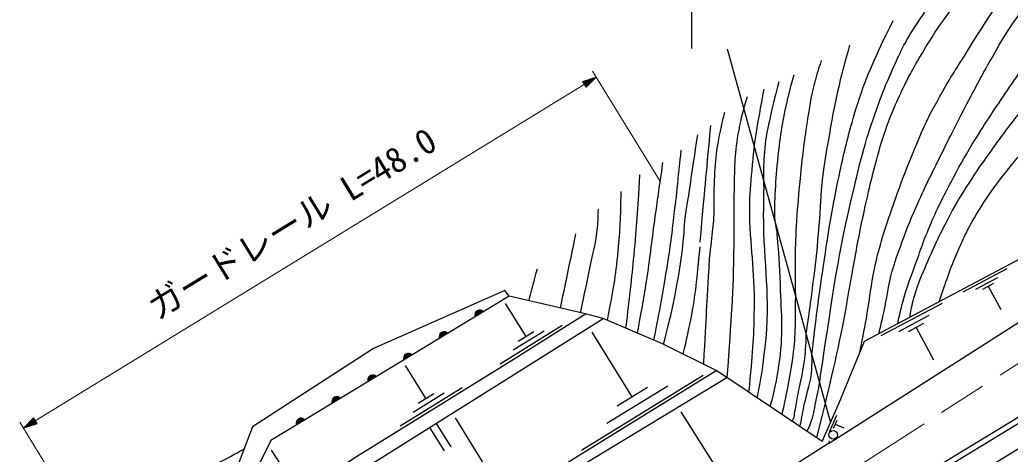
# Model space of a CAD drawing. Units: millimetres, scale not verified. Extents: x 40000 to 680000, y 20000 to 380000.
# Drawn here: x 81181 to 152268, y 289530 to 320746 of the extents above; entities that cross this region are included whole.
import ezdxf
from ezdxf.enums import TextEntityAlignment as Align

# ---------------------------------------------------------------- set-up
doc = ezdxf.new("R2010")
doc.units = ezdxf.units.MM
doc.header["$LTSCALE"] = 1000
doc.linetypes.add('CHAIN', pattern=[18.5, 12, -1.5, 3.5, -1.5])
for name, color, linetype, lineweight in [('M-BGD', 7, 'Continuous', 25), ('M-BMK', 2, 'CHAIN', 13), ('M-STR-HTXT', 7, 'Continuous', 13), ('M-STR-STRC', 7, 'Continuous', 25)]:
    doc.layers.add(name, color=color, linetype=linetype, lineweight=lineweight)
doc.styles.add('ＭＳ ゴシック', font='')
doc.styles.get('ＭＳ ゴシック').set_extended_font_data('MS Gothic')

msp = doc.modelspace()

# ---------------------------------------------------------------- linework, layer by layer
at = {"layer": 'M-BGD'}
for p, q in [((148897, 301191), (152052, 302868)), ((149797, 301400), (151375, 302238)), ((150304, 301399), (151092, 301818)), ((150698, 301609), (151592, 299926)), ((117518, 297985), (116041, 300367)), ((143015, 298064), (147399, 300395)), ((144266, 298355), (146458, 299520)), ((120120, 298775), (115654, 296005)), ((144969, 298354), (146066, 298936)), ((145518, 298645), (146760, 296307)), ((118819, 298380), (116586, 296995)), ((118076, 298332), (116959, 297639)), ((125145, 293658), (122273, 298306)), ((110338, 293515), (108861, 295896)), ((130220, 295189), (121505, 289804)), ((112940, 294304), (108474, 291535)), ((127683, 294423), (123325, 291731)), ((126234, 294331), (124056, 292985)), ((111639, 293909), (109406, 292525)), ((110896, 293861), (109780, 293169)), ((131810, 287587), (128654, 292577)), ((139312, 291192), (139815, 292329)), ((111072, 291739), (112125, 290065)), ((115319, 287504), (112447, 292152)), ((139589, 291409), (139840, 291978)), ((139715, 291694), (140321, 291425)), ((111664, 289763), (110603, 291444)), ((139217, 290289), (98274, 264394)), ((139264, 290496), (139217, 290289)), ((100791, 287453), (99242, 289813))]:
    msp.add_line(p, q, dxfattribs=at)
for points in [[(139217, 290289), (140125, 290882), (153804, 299594), (158292, 302388), (161932, 304420), (165573, 306283), (168452, 307638), (172600, 309331), (176495, 310686), (181490, 312125), (185385, 313056), (191227, 314072), (195206, 314496), (198170, 314750), (200540, 314834), (205366, 314834), (208076, 314750), (215442, 314072)], [(138764, 290451), (139996, 293233), (141808, 297650), (154168, 304219), (164347, 309726), (165735, 308792), (178144, 312558), (182639, 313528), (184125, 313634)], [(124316, 270590), (130620, 274268), (131442, 274746), (137623, 282789), (137962, 283128), (162176, 297860), (166156, 299976), (171320, 302347), (175892, 304125), (179110, 305226), (182581, 306242), (185375, 306919), (188762, 307596), (192064, 308104), (194942, 308443), (197747, 308634)], [(124224, 270087), (130695, 273846), (131706, 274492), (137897, 282548), (138188, 282839), (162357, 297543), (166317, 299650), (171462, 302012), (176017, 303783), (179220, 304879), (182675, 305890), (185454, 306563), (188825, 307238), (192113, 307743), (194976, 308080), (196955, 308122)], [(193317, 306367), (188105, 305666), (180371, 303764), (171560, 300516), (165674, 297627), (160362, 294504), (138487, 281081), (135041, 276766)], [(116317, 300885), (115985, 301295), (106570, 297119), (97877, 291491), (95768, 285956), (96737, 285524)], [(116317, 300885), (99201, 290507), (96737, 285524)], [(138764, 290451), (131937, 295035), (131175, 295543), (127304, 297466), (123057, 299271), (121777, 299607), (116317, 300885)], [(97234, 284035), (105352, 289363), (116274, 296136), (121777, 299607)], [(97530, 283145), (105013, 288008), (105944, 288516), (123057, 299271)], [(99171, 274969), (104590, 278695), (111448, 283182), (120761, 289109), (131175, 295543)], [(99300, 274170), (105521, 278441), (114242, 284198), (118390, 286823), (131937, 295035)]]:
    msp.add_lwpolyline(points, dxfattribs=at)
for centre, radius, start, end in [((114201, 299538), 354, 40.02527, 202.43044), ((114201, 299538), 283, 42.2493, 200.2064), ((114201, 299538), 212, 45.99563, 196.46008), ((114201, 299538), 142, 53.70736, 188.74835), ((114201, 299538), 100, 64.02502, 178.43069), ((114201, 299538), 100, 64.02502, 178.43069), ((111635, 297983), 354, 40.02527, 202.43044), ((111635, 297983), 283, 42.2493, 200.2064), ((111635, 297983), 212, 45.99563, 196.46008), ((111635, 297983), 142, 53.70736, 188.74835), ((111635, 297983), 100, 64.02502, 178.43069), ((111635, 297983), 100, 64.02502, 178.43069), ((109070, 296427), 354, 40.02527, 202.43044), ((109070, 296427), 283, 42.2493, 200.2064), ((109070, 296427), 212, 45.99563, 196.46008), ((109070, 296427), 142, 53.70736, 188.74835), ((109070, 296427), 100, 64.02502, 178.43069), ((109070, 296427), 100, 64.02502, 178.43069), ((106505, 294872), 354, 40.02527, 202.43044), ((106505, 294872), 283, 42.2493, 200.2064), ((106505, 294872), 212, 45.99563, 196.46008), ((106505, 294872), 142, 53.70736, 188.74835), ((106505, 294872), 100, 64.02502, 178.43069), ((106505, 294872), 100, 64.02502, 178.43069), ((103939, 293317), 354, 40.02527, 202.43044), ((103939, 293317), 283, 42.2493, 200.2064), ((103939, 293317), 212, 45.99563, 196.46008), ((103939, 293317), 142, 53.70736, 188.74835), ((103939, 293317), 100, 64.02502, 178.43069), ((103939, 293317), 100, 64.02502, 178.43069), ((101374, 291761), 354, 40.02527, 202.43044), ((101374, 291761), 283, 42.2493, 200.2064), ((101374, 291761), 212, 45.99563, 196.46008), ((101374, 291761), 142, 53.70736, 188.74835), ((101374, 291761), 100, 64.02502, 178.43069), ((101374, 291761), 100, 64.02502, 178.43069)]:
    msp.add_arc(centre, radius, start, end, dxfattribs=at)
for points, knots in [([(144214, 298930), (144350, 299654), (144401, 299863), (144552, 300454), (144812, 301467), (145046, 302010), (145399, 302994), (145841, 304225), (146069, 304924), (146584, 306127), (147091, 307310), (147430, 307948), (148024, 309090), (148584, 310167), (148924, 310757), (149548, 311799), (150419, 313256), (150975, 314029), (151918, 315440), (152433, 316210), (152714, 316648), (153273, 317387), (154037, 318397), (154531, 318912), (155390, 319843), (156055, 320565), (156455, 320945), (157168, 321621), (157881, 322297), (158283, 322675), (159030, 323314), (160961, 324967), (162008, 325951), (164110, 327378), (165878, 328578), (166558, 328967), (168809, 330179)], [0, 0, 0, 0, 1, 1, 1, 2, 2, 2, 3, 3, 3, 4, 4, 4, 5, 5, 5, 6, 6, 6, 7, 7, 7, 8, 8, 8, 9, 9, 9, 10, 10, 10, 11, 11, 11, 12, 12, 12, 12]), ([(142859, 298253), (143041, 299006), (143085, 299205), (143219, 299818), (143431, 300789), (143471, 301350), (143706, 302317), (143910, 303160), (144090, 303616), (144383, 304433), (144779, 305537), (145011, 306154), (145484, 307227), (146163, 308771), (146599, 309610), (147346, 311122), (148152, 312753), (148613, 313662), (149463, 315271), (150044, 316370), (150366, 316987), (150987, 318065), (151468, 318900), (151722, 319379), (152257, 320181), (152756, 320930), (153057, 321335), (153612, 322044), (154146, 322728), (154466, 323096), (155051, 323737), (155871, 324635), (156371, 325101), (157252, 325939), (157864, 326519), (158195, 326862), (158861, 327378), (159463, 327844), (159695, 327995), (160470, 328479)], [0, 0, 0, 0, 1, 1, 1, 2, 2, 2, 3, 3, 3, 4, 4, 4, 5, 5, 5, 6, 6, 6, 7, 7, 7, 8, 8, 8, 9, 9, 9, 10, 10, 10, 11, 11, 11, 12, 12, 12, 13, 13, 13, 13]), ([(170291, 325177), (170347, 325195), (176770, 327326), (176810, 327293), (176877, 327239), (170189, 325097), (166058, 323399), (164949, 322943), (164342, 322652), (163264, 322129), (162385, 321702), (161903, 321441), (161062, 320943), (160218, 320443), (159763, 320132), (158946, 319589), (158174, 319076), (157727, 318806), (156998, 318234), (156519, 317858), (156251, 317642), (155813, 317218), (155023, 316453), (154586, 316016), (153866, 315186), (153388, 314636), (153126, 314323), (152680, 313747), (151899, 312737), (151469, 312165), (150733, 311122), (150157, 310305), (149831, 309849), (149294, 309005), (148736, 308130), (148422, 307638), (147939, 306719), (147223, 305358), (146853, 304577), (146246, 303163), (145882, 302317), (145650, 301848), (145399, 300962), (145224, 300346), (145170, 300117), (145034, 299364)], [0, 0, 0, 0, 1, 1, 1, 2, 2, 2, 3, 3, 3, 4, 4, 4, 5, 5, 5, 6, 6, 6, 7, 7, 7, 8, 8, 8, 9, 9, 9, 10, 10, 10, 11, 11, 11, 12, 12, 12, 13, 13, 13, 14, 14, 14, 15, 15, 15, 15]), ([(141479, 296848), (141748, 298210), (141816, 298564), (142011, 299668), (142227, 300898), (142270, 301601), (142520, 302825), (142684, 303626), (142808, 304069), (143028, 304857), (143234, 305592), (143372, 305998), (143621, 306719), (144431, 309065), (144924, 310368), (145907, 312646), (146423, 313841), (146792, 314475), (147431, 315609), (148116, 316825), (148556, 317473), (149294, 318657), (151098, 321553), (151753, 322457), (154120, 325939)], [0, 0, 0, 0, 1, 1, 1, 2, 2, 2, 3, 3, 3, 4, 4, 4, 5, 5, 5, 6, 6, 6, 7, 7, 7, 8, 8, 8, 8]), ([(138397, 290697), (139469, 295165), (139808, 296357), (140488, 300031), (140733, 301351), (140836, 302097), (141081, 303417), (141358, 304910), (141516, 305745), (141843, 307227), (142225, 308958), (142447, 309928), (142944, 311630), (143149, 312333), (143277, 312723), (143536, 313408), (143752, 313977), (143884, 314291), (144129, 314847), (144409, 315484), (144579, 315834), (144891, 316456), (145196, 317065), (145398, 317390), (145738, 317980), (147103, 320348), (147751, 321075), (149717, 323737)], [0, 0, 0, 0, 1, 1, 1, 2, 2, 2, 3, 3, 3, 4, 4, 4, 5, 5, 5, 6, 6, 6, 7, 7, 7, 8, 8, 8, 9, 9, 9, 9]), ([(138626, 295035), (139655, 301606), (139811, 303459), (141081, 308751), (141335, 309812), (141470, 310409), (141758, 311461), (142071, 312600), (142296, 313225), (142690, 314339), (143021, 315277), (143221, 315799), (143621, 316710), (144186, 317997), (144489, 318733), (145230, 319927), (145830, 320894), (146082, 321237), (146923, 322298)], [0, 0, 0, 0, 1, 1, 1, 2, 2, 2, 3, 3, 3, 4, 4, 4, 5, 5, 5, 6, 6, 6, 6]), ([(147172, 300501), (147814, 302348), (147960, 302883), (148616, 304349), (148840, 304848), (148960, 305131), (149209, 305619), (149682, 306543), (149994, 307037), (150564, 307905), (151082, 308696), (151418, 309109), (152003, 309852), (152482, 310461), (152759, 310796), (153273, 311376), (153785, 311954), (154083, 312268), (154628, 312815), (155271, 313462), (155644, 313813), (156321, 314424), (157000, 315037), (157393, 315366), (158099, 315948), (158717, 316457), (159064, 316742), (159708, 317218), (160416, 317741), (160823, 318022), (161570, 318488), (162249, 318911), (162643, 319126), (163348, 319504), (163935, 319818), (164268, 319988), (164872, 320266), (165587, 320594), (165999, 320752), (166735, 321028), (167323, 321248), (167656, 321363), (168259, 321536), (168976, 321742), (169235, 321787), (170122, 321959)], [0, 0, 0, 0, 1, 1, 1, 2, 2, 2, 3, 3, 3, 4, 4, 4, 5, 5, 5, 6, 6, 6, 7, 7, 7, 8, 8, 8, 9, 9, 9, 10, 10, 10, 11, 11, 11, 12, 12, 12, 13, 13, 13, 14, 14, 14, 15, 15, 15, 15]), ([(138033, 296729), (138364, 299546), (138459, 300294), (138795, 302571), (139197, 305292), (139409, 306822), (139980, 309513), (140327, 311145), (140544, 312056), (140996, 313662), (141204, 314397), (141335, 314805), (141589, 315525), (141968, 316602), (142224, 317191), (142690, 318234), (143124, 319207), (143285, 319528), (143875, 320689)], [0, 0, 0, 0, 1, 1, 1, 2, 2, 2, 3, 3, 3, 4, 4, 4, 5, 5, 5, 6, 6, 6, 6]), ([(140742, 318911), (140350, 317544), (140249, 317164), (139980, 316033), (139622, 314525), (139482, 313665), (139218, 312138), (139036, 311083), (138921, 310492), (138795, 309429), (138636, 308079), (138656, 307312), (138541, 305957), (138282, 302904), (138112, 301904), (137610, 298168)], [0, 0, 0, 0, 1, 1, 1, 2, 2, 2, 3, 3, 3, 4, 4, 4, 5, 5, 5, 5]), ([(138710, 317811), (138444, 317020), (138377, 316785), (138202, 316117), (137930, 315076), (137862, 314472), (137694, 313408), (137446, 311828), (137343, 310936), (137186, 309344), (137069, 308155), (137007, 307488), (136932, 306296), (136800, 304183), (136832, 303464), (136848, 300877)], [0, 0, 0, 0, 1, 1, 1, 2, 2, 2, 3, 3, 3, 4, 4, 4, 5, 5, 5, 5]), ([(135493, 305703), (135441, 305978), (135435, 306064), (135408, 306296), (135325, 307019), (135374, 307432), (135408, 308159), (135454, 309119), (135473, 309658), (135578, 310614), (135760, 312279), (135873, 313217), (136255, 314847), (136434, 315613), (136494, 315881), (136763, 316795)], [0, 0, 0, 0, 1, 1, 1, 2, 2, 2, 3, 3, 3, 4, 4, 4, 5, 5, 5, 5]), ([(134573, 315765), (134091, 313009), (133908, 312230), (133715, 309937), (133626, 308880), (133540, 308288), (133546, 307227), (133562, 304413), (133932, 302844), (133884, 300031), (133845, 297667), (133779, 296827), (133494, 293990)], [0, 0, 0, 0, 1, 1, 1, 2, 2, 2, 3, 3, 3, 4, 4, 4, 4]), ([(135662, 316287), (135311, 314959), (135203, 314594), (134985, 313493), (134835, 312735), (134711, 312315), (134646, 311545), (134577, 310721), (134567, 310256), (134562, 309429), (134560, 309135), (134573, 308970), (134573, 308676), (134573, 307946), (134549, 307537), (134548, 306807), (134543, 303050), (135088, 300920), (134648, 297189), (134481, 295776), (134436, 295243), (134091, 293589)], [0, 0, 0, 0, 1, 1, 1, 2, 2, 2, 3, 3, 3, 4, 4, 4, 5, 5, 5, 6, 6, 6, 7, 7, 7, 7]), ([(133389, 315204), (133050, 314115), (132971, 313760), (132784, 312815), (132461, 311188), (132492, 310240), (132445, 308582), (132400, 307013), (132454, 306134), (132430, 304565), (132373, 300838), (132244, 299607), (131937, 295035)], [0, 0, 0, 0, 1, 1, 1, 2, 2, 2, 3, 3, 3, 4, 4, 4, 4]), ([(131768, 314085), (131629, 313615), (131605, 313468), (131514, 313069), (131121, 311350), (131052, 310345), (131006, 308582), (130995, 308185), (131011, 307963), (131006, 307566), (130984, 306006), (130879, 305471), (130667, 303587)], [0, 0, 0, 0, 1, 1, 1, 2, 2, 2, 3, 3, 3, 4, 4, 4, 4]), ([(127322, 310482), (127050, 308612), (126982, 308138), (126772, 306635), (126533, 304916), (126443, 303947), (126180, 302232), (125939, 300666), (125849, 300157), (125500, 298232)], [0, 0, 0, 0, 1, 1, 1, 2, 2, 2, 3, 3, 3, 3]), ([(125672, 309598), (125494, 306816), (125464, 306085), (125248, 303841), (125156, 302881), (125100, 302344), (124994, 301385), (124873, 300292), (124829, 299945), (124660, 298589)], [0, 0, 0, 0, 1, 1, 1, 2, 2, 2, 3, 3, 3, 3]), ([(124317, 308413), (124285, 306388), (124264, 305797), (124108, 304129), (123924, 302169), (123782, 301487), (123344, 299149)], [0, 0, 0, 0, 1, 1, 1, 2, 2, 2, 2]), ([(121415, 299692), (121764, 301291), (121855, 301702), (122116, 302994), (122322, 304015), (122524, 304575), (122625, 305611), (122683, 306207), (122701, 306426), (122708, 307143)], [0, 0, 0, 0, 1, 1, 1, 2, 2, 2, 3, 3, 3, 3]), ([(126695, 297724), (127165, 300183), (127306, 300824), (127619, 302825), (127737, 303577), (127805, 303998), (127908, 304752), (128048, 305782), (128079, 306119), (128212, 307397)], [0, 0, 0, 0, 1, 1, 1, 2, 2, 2, 3, 3, 3, 3]), ([(128889, 306296), (128831, 305326), (128808, 305056), (128720, 304264), (128601, 303199), (128485, 302609), (128296, 301555), (128003, 299920), (127851, 299377), (127365, 297406)], [0, 0, 0, 0, 1, 1, 1, 2, 2, 2, 3, 3, 3, 3]), ([(135493, 305703), (135663, 303816), (135693, 303281), (135747, 301724), (135826, 299448), (135996, 298144), (135644, 295894), (135464, 294737), (135391, 294291), (135024, 292963)], [0, 0, 0, 0, 1, 1, 1, 2, 2, 2, 3, 3, 3, 3]), ([(129990, 304433), (129740, 301936), (129711, 301213), (129312, 299184), (129124, 298223), (129061, 297889), (128772, 296737)], [0, 0, 0, 0, 1, 1, 1, 2, 2, 2, 2]), ([(136848, 300877), (136823, 298710), (136865, 298053), (136616, 296267), (136491, 295367), (136396, 294866), (136217, 293975), (136093, 293354), (136050, 293151), (135875, 292391)], [0, 0, 0, 0, 1, 1, 1, 2, 2, 2, 3, 3, 3, 3]), ([(137610, 298168), (137578, 297209), (137563, 296922), (137463, 296130), (137349, 295225), (137184, 294734), (137015, 293838), (136923, 293352), (136892, 293076), (136790, 292592), (136744, 292372), (136779, 292225), (136666, 292031), (136638, 291983), (136627, 291960), (136587, 291913)], [0, 0, 0, 0, 1, 1, 1, 2, 2, 2, 3, 3, 3, 4, 4, 4, 5, 5, 5, 5]), ([(137175, 291518), (137339, 292327), (137380, 292530), (137513, 293178), (137711, 294141), (137969, 294662), (138024, 295644), (138048, 296067), (138060, 296231), (138033, 296729)], [0, 0, 0, 0, 1, 1, 1, 2, 2, 2, 3, 3, 3, 3]), ([(138626, 295035), (138482, 294201), (138444, 293975), (138298, 293302), (138162, 292676), (138153, 292301), (137912, 291707), (137827, 291499), (137798, 291417), (137674, 291183)], [0, 0, 0, 0, 1, 1, 1, 2, 2, 2, 3, 3, 3, 3]), ([(86217, 283182), (86727, 283638), (86875, 283766), (87318, 284113), (87859, 284538), (88181, 284752), (88757, 285129), (90247, 286105), (91096, 286633), (92652, 287500), (94047, 288278), (94892, 288594), (96292, 289363), (96677, 289574), (96804, 289641), (97274, 289910)], [0, 0, 0, 0, 1, 1, 1, 2, 2, 2, 3, 3, 3, 4, 4, 4, 5, 5, 5, 5])]:
    msp.add_open_spline(points, degree=3, knots=knots, dxfattribs=at)
for points in [[(130752, 313154), (130371, 308963), (130371, 308963), (129990, 304772)], [(129820, 312477), (129355, 309386), (129355, 309386), (128889, 306296)], [(128635, 311376), (128423, 309386), (128423, 309386), (128212, 307397)], [(119982, 300027), (120541, 302696), (120541, 302696), (121100, 305365)], [(130667, 303587), (130455, 299819), (130455, 299819), (130244, 296051)], [(118306, 302825), (118009, 301724), (118009, 301724), (117713, 300623)]]:
    msp.add_open_spline(points, degree=3, dxfattribs=at)
at = {"layer": 'M-BMK'}
msp.add_lwpolyline([(93664, 257869), (120422, 275223), (158776, 299861)], dxfattribs=at)
at = {"layer": 'M-STR-HTXT'}
for p, q in [((127165, 309101), (122282, 317056)), ((122544, 316630), (121561, 316319)), ((121758, 316381), (121587, 316277)), ((121613, 316234), (121954, 316443)), ((122151, 316506), (121639, 316192)), ((121666, 316149), (122347, 316568)), ((122544, 316630), (121692, 316106)), ((121718, 316064), (122400, 316482)), ((122255, 316335), (121744, 316021)), ((122544, 316630), (121823, 315893)), ((82294, 291922), (121692, 316106)), ((121561, 316319), (121823, 315893)), ((121770, 315979), (122111, 316188)), ((121967, 316041), (121796, 315936)), ((86064, 283871), (81181, 291825)), ((81442, 291399), (82164, 292135)), ((81442, 291399), (82294, 291922)), ((81442, 291399), (82425, 291709)), ((82268, 291965), (81587, 291546)), ((82321, 291880), (81639, 291461)), ((81731, 291693), (82242, 292007)), ((81835, 291523), (82347, 291837)), ((82216, 292050), (81875, 291841)), ((82019, 291988), (82190, 292093)), ((82373, 291794), (82032, 291585)), ((82425, 291709), (82164, 292135)), ((82229, 291647), (82399, 291752))]:
    msp.add_line(p, q, dxfattribs=at)
at = {"layer": 'M-STR-STRC'}
for p, q in [((129403, 322314), (129403, 318679)), ((131952, 318657), (139362, 291801))]:
    msp.add_line(p, q, dxfattribs=at)
msp.add_circle((139563, 290924), 305, dxfattribs=at)

# ---------------------------------------------------------------- texts
at = {"layer": 'M-STR-HTXT', "style": 'ＭＳ ゴシック'}
msp.add_text('ガードレール L=48.0', height=1833, rotation=31.544, dxfattribs=at).set_placement((101470, 304867), align=Align.BOTTOM_CENTER)

doc.saveas('drawing.dxf')
